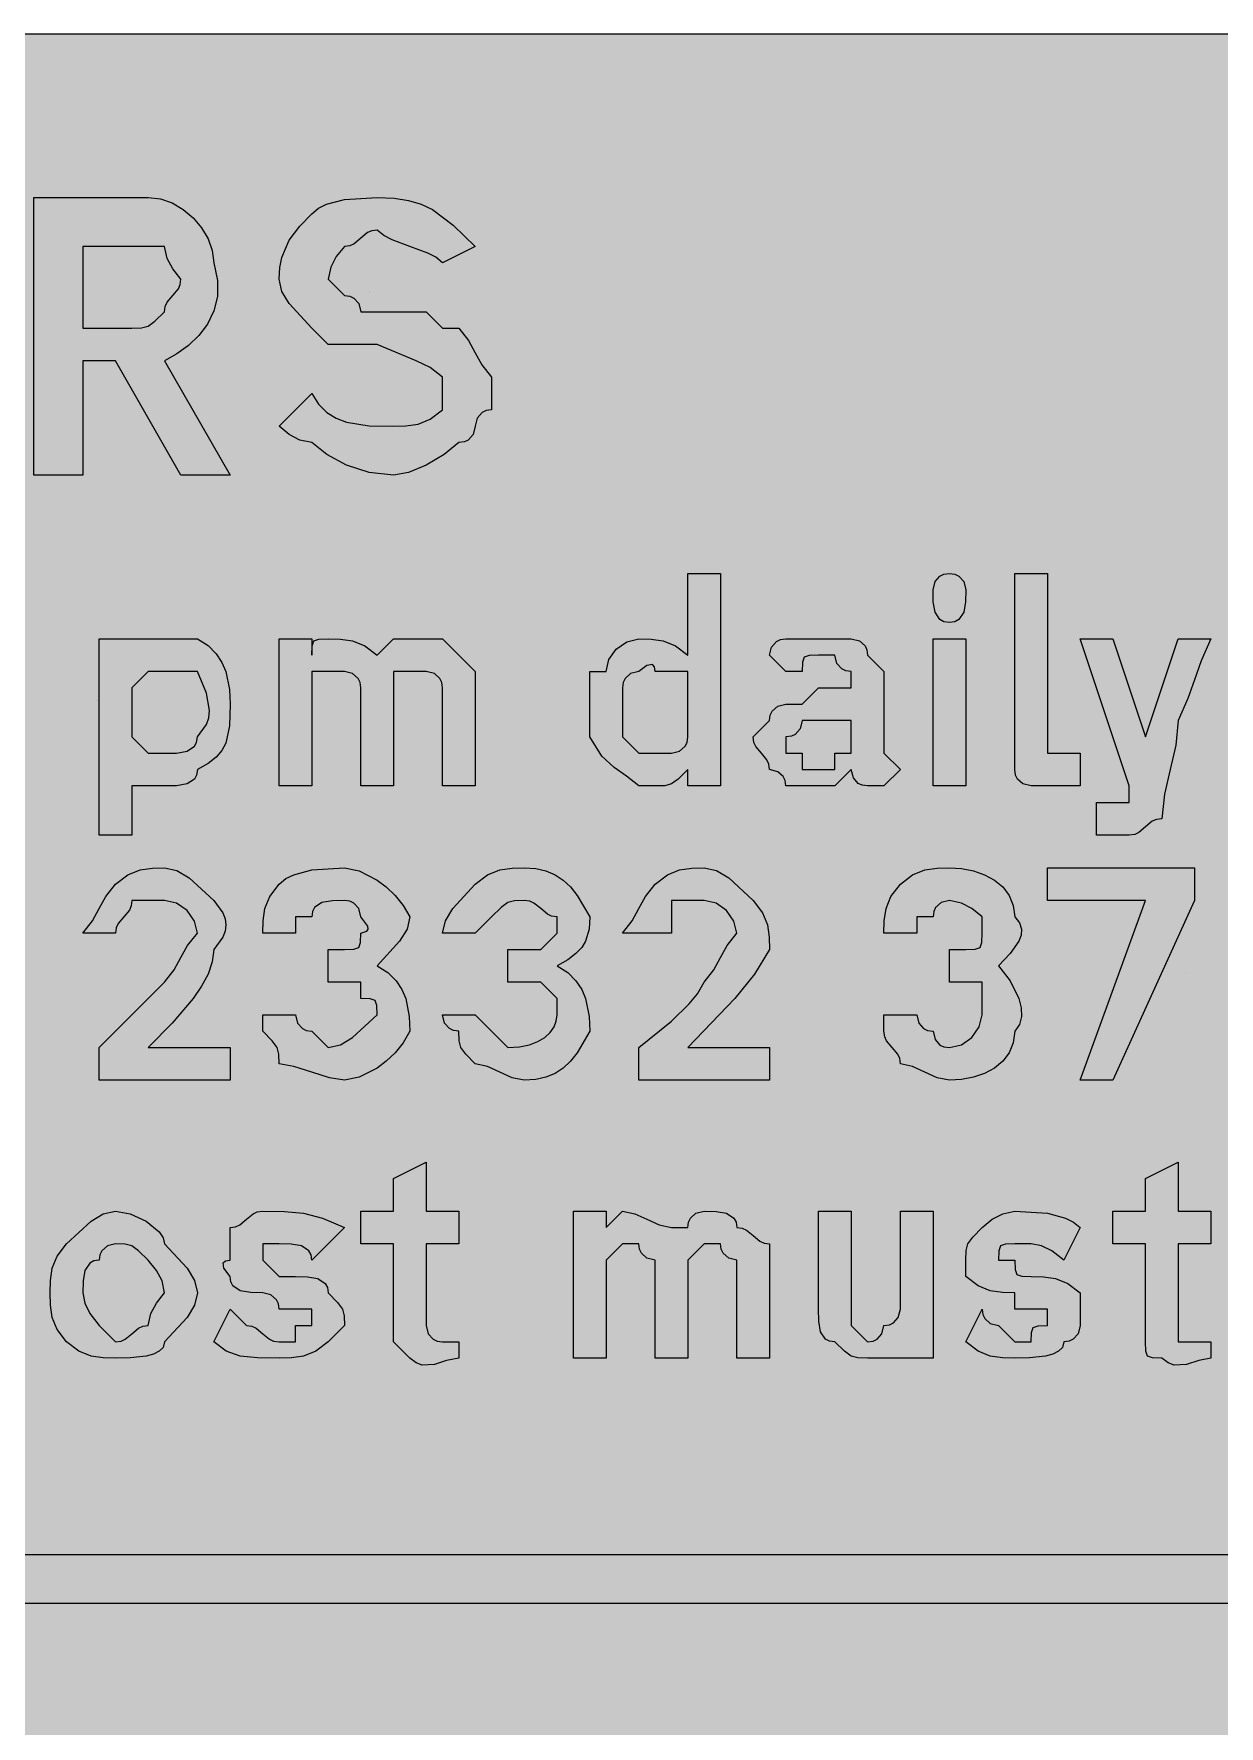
# Model space of a CAD drawing. Header units: metres. Extents: x 10 to 558, y 12 to 260.
# Drawn here: x 367.3 to 454.4, y 135.7 to 259.9 of the extents above; entities that cross this region are included whole.
import ezdxf

# ---------------------------------------------------------------- set-up
doc = ezdxf.new("R2010")
doc.units = ezdxf.units.M
for name, color, linetype, true_color in [('FILL_BLUE_0000FF', 7, 'Continuous', 0x0000ff), ('FILL_WHITE_FFFFFF', 7, 'Continuous', 0xffffff), ('STROKE_WHITE_FFFFFF', 7, 'Continuous', 0xffffff)]:
    doc.layers.add(name, color=color, linetype=linetype, true_color=true_color)

msp = doc.modelspace()

# ---------------------------------------------------------------- hatches: boundary and pattern name
at = {"layer": 'FILL_BLUE_0000FF', "true_color": 0x0000ff}
h = msp.add_hatch(color=7, dxfattribs=at)
h.dxf.hatch_style = 1
h.paths.add_polyline_path([(551.8, 259.87), (552.54, 259.71), (553.8, 259.17), (554.83, 258.4), (555.75, 257.52), (556.54, 257.02), (557.14, 256.43), (557.56, 255.79), (557.85, 255.12), (558.11, 253.81), (558.15, 252.72), (558.15, 18.72), (558.15, 16.32), (555.75, 13.92), (554.83, 13.04), (553.8, 12.27), (552.54, 11.73), (551.8, 11.57), (550.95, 11.52), (16.95, 11.52), (16.05, 11.54), (15.15, 11.67), (14.25, 12.03), (13.35, 12.72), (12.6, 12.87), (11.83, 13.23), (10.95, 13.92), (10.55, 14.42), (10.26, 15.01), (9.9, 16.32), (9.75, 18.72), (9.75, 252.72), (9.75, 255.12), (9.94, 256), (10.35, 256.77), (10.95, 257.52), (11.83, 258.23), (12.6, 258.72), (13.14, 259.21), (13.3, 259.52), (13.35, 259.92), (16.95, 259.92), (550.95, 259.92), (551.8, 259.87)])
at = {"layer": 'FILL_WHITE_FFFFFF', "true_color": 0xffffff}
h = msp.add_hatch(color=7, dxfattribs=at)
h.dxf.hatch_style = 1
h.paths.add_polyline_path([(375.75, 247.92), (376.65, 247.81), (377.51, 247.51), (378.32, 247.03), (379.05, 246.42), (379.66, 245.69), (380.14, 244.88), (380.44, 244.02), (380.55, 243.12), (380.84, 241.83), (380.83, 240.64), (380.57, 239.58), (380.1, 238.62), (379.46, 237.78), (378.69, 237.04), (377.84, 236.43), (376.95, 235.92), (381.75, 227.52), (378.15, 227.52), (373.35, 235.92), (370.95, 235.92), (370.95, 227.52), (367.35, 227.52), (367.35, 247.92), (375.75, 247.92)])
h.paths.add_polyline_path([(375.26, 238.34), (375.75, 238.47), (376.24, 238.83), (376.95, 239.52), (377, 239.92), (377.14, 240.23), (377.55, 240.72), (377.96, 241.21), (378.1, 241.52), (378.15, 241.92), (377.55, 242.67), (377.14, 243.44), (376.95, 244.32), (374.55, 244.32), (370.95, 244.32), (370.95, 238.32), (374.55, 238.32), (375.26, 238.34)], flags=16)
h = msp.add_hatch(color=7, dxfattribs=at)
h.dxf.hatch_style = 1
h.paths.add_polyline_path([(396.15, 239.52), (397.35, 238.32), (398.55, 238.32), (399.26, 237.42), (399.75, 236.52), (400.24, 235.62), (400.95, 234.72), (400.95, 233.52), (400.95, 232.32), (400.55, 232.27), (400.26, 232.13), (399.9, 231.72), (399.75, 231.12), (399.6, 230.52), (399.24, 230.11), (398.95, 229.97), (398.55, 229.92), (397.46, 229.04), (396.15, 228.27), (394.84, 227.73), (393.75, 227.52), (391.97, 227.73), (390.3, 228.27), (388.86, 229.04), (387.75, 229.92), (386.87, 230.11), (386.1, 230.52), (385.35, 231.12), (387.75, 233.52), (388.25, 232.73), (388.86, 232.13), (389.54, 231.71), (390.3, 231.42), (391.97, 231.16), (393.75, 231.12), (394.65, 231.14), (395.55, 231.27), (396.45, 231.63), (397.35, 232.32), (397.35, 234.72), (396.43, 235.43), (395.4, 235.92), (392.55, 237.12), (388.95, 237.12), (387.75, 238.32), (386.1, 240.12), (385.56, 241.02), (385.35, 241.92), (385.4, 242.77), (385.56, 243.51), (386.1, 244.77), (386.87, 245.8), (387.75, 246.72), (388.25, 247.12), (388.84, 247.41), (390.15, 247.77), (392.55, 247.92), (393.79, 247.86), (394.86, 247.69), (395.78, 247.41), (396.6, 247.02), (398.12, 245.89), (399.75, 244.32), (397.35, 243.12), (396.85, 243.52), (396.26, 243.83), (394.95, 244.32), (393.64, 244.81), (393.05, 245.12), (392.55, 245.52), (392.15, 245.47), (391.84, 245.33), (391.35, 244.92), (390.86, 244.51), (390.55, 244.37), (390.15, 244.32), (389.55, 243.57), (389.14, 242.8), (388.95, 241.92), (390.15, 240.72), (390.55, 240.67), (390.84, 240.53), (391.2, 240.12), (391.35, 239.52), (396.15, 239.52)])
h = msp.add_hatch(color=7, dxfattribs=at)
h.dxf.hatch_style = 1
h.paths.add_polyline_path([(414.15, 204.87), (413.66, 204.74), (412.95, 204.72), (411.75, 204.72), (410.85, 205.45), (409.95, 206.07), (409.05, 206.91), (408.15, 208.32), (408.15, 213.12), (409.35, 213.12), (409.56, 214), (410.1, 214.77), (410.87, 215.31), (411.75, 215.52), (412.65, 215.5), (413.55, 215.37), (414.45, 215.01), (415.35, 214.32), (415.35, 220.32), (417.75, 220.32), (417.75, 204.72), (415.35, 204.72), (415.35, 205.92), (414.64, 205.23), (414.15, 204.87)])
h.paths.add_polyline_path([(415.16, 207.63), (415.3, 207.92), (415.35, 208.32), (415.35, 209.52), (415.35, 210.72), (415.35, 213.12), (414.15, 213.12), (412.95, 213.12), (412.9, 213.46), (412.76, 213.63), (412.35, 213.57), (411.75, 213.12), (411.15, 212.97), (410.74, 212.61), (410.6, 212.32), (410.55, 211.92), (410.55, 208.32), (411.75, 207.12), (412.95, 207.12), (414.15, 207.12), (414.75, 207.27), (415.16, 207.63)], flags=16)
h = msp.add_hatch(color=7, dxfattribs=at)
h.dxf.hatch_style = 1
h.paths.add_polyline_path([(435.73, 218.24), (435.6, 217.47), (435.24, 216.93), (434.95, 216.77), (434.55, 216.72), (434.15, 216.77), (433.86, 216.93), (433.5, 217.47), (433.37, 218.24), (433.35, 219.12), (433.5, 219.72), (433.86, 220.13), (434.15, 220.27), (434.55, 220.32), (434.95, 220.27), (435.24, 220.13), (435.6, 219.72), (435.75, 219.12), (435.73, 218.24)])
h = msp.add_hatch(color=7, dxfattribs=at)
h.dxf.hatch_style = 1
h.paths.add_polyline_path([(439.35, 220.32), (441.75, 220.32), (441.75, 207.12), (442.95, 207.12), (444.15, 207.12), (444.15, 204.72), (441.75, 204.72), (440.55, 204.72), (439.95, 204.87), (439.54, 205.23), (439.4, 205.52), (439.35, 205.92), (439.35, 207.12), (439.35, 220.32)])
h = msp.add_hatch(color=7, dxfattribs=at)
h.dxf.hatch_style = 1
h.paths.add_polyline_path([(380.14, 215.02), (380.74, 214.43), (381.16, 213.79), (381.45, 213.12), (381.71, 211.81), (381.75, 210.72), (381.71, 209.13), (381.45, 207.87), (381.16, 207.33), (380.74, 206.84), (380.14, 206.37), (379.35, 205.92), (379.3, 205.52), (379.14, 205.23), (378.6, 204.87), (377.83, 204.74), (376.95, 204.72), (374.55, 204.72), (374.55, 201.12), (372.15, 201.12), (372.15, 215.52), (374.55, 215.52), (379.35, 215.52), (380.14, 215.02)])
h.paths.add_polyline_path([(374.55, 210.72), (374.55, 209.52), (374.55, 208.32), (375.75, 207.12), (376.95, 207.12), (377.83, 207.14), (378.6, 207.27), (379.14, 207.63), (379.3, 207.92), (379.35, 208.32), (380.03, 209.24), (380.19, 209.73), (380.25, 210.27), (380.03, 211.53), (379.35, 213.12), (376.95, 213.12), (375.75, 213.12), (374.55, 211.92), (374.55, 210.72)], flags=16)
h = msp.add_hatch(color=7, dxfattribs=at)
h.dxf.hatch_style = 1
h.paths.add_polyline_path([(387.75, 214.32), (387.77, 215.01), (387.9, 215.37), (388.26, 215.5), (388.95, 215.52), (389.85, 215.5), (390.75, 215.37), (391.65, 215.01), (392.55, 214.32), (393.75, 215.52), (394.95, 215.52), (397.35, 215.52), (399.75, 213.12), (399.75, 211.92), (399.75, 204.72), (397.35, 204.72), (397.35, 211.92), (397.3, 212.32), (397.16, 212.61), (396.75, 212.97), (396.15, 213.12), (394.95, 213.12), (393.75, 213.12), (393.75, 211.92), (393.75, 204.72), (391.35, 204.72), (391.35, 211.92), (391.3, 212.32), (391.16, 212.61), (390.75, 212.97), (390.15, 213.12), (388.95, 213.12), (387.75, 213.12), (387.75, 211.92), (387.75, 204.72), (385.35, 204.72), (385.35, 215.52), (387.75, 215.52), (387.75, 214.32)])
h = msp.add_hatch(color=7, dxfattribs=at)
h.dxf.hatch_style = 1
h.paths.add_polyline_path([(421.86, 215.33), (422.15, 215.47), (422.55, 215.52), (424.95, 215.52), (427.35, 215.52), (427.95, 215.37), (428.36, 215.01), (428.5, 214.72), (428.55, 214.32), (429.75, 213.12), (429.75, 210.72), (429.75, 207.12), (430.95, 205.92), (429.75, 204.72), (428.55, 204.72), (428.15, 204.77), (427.86, 204.91), (427.5, 205.32), (427.35, 205.92), (426.15, 204.72), (423.75, 204.72), (422.55, 204.72), (422.5, 205.12), (422.36, 205.41), (421.95, 205.77), (421.35, 205.92), (421.3, 206.32), (421.16, 206.63), (420.75, 207.12), (420.34, 207.61), (420.2, 207.92), (420.15, 208.32), (421.35, 209.52), (421.4, 209.92), (421.54, 210.21), (421.95, 210.57), (422.55, 210.72), (423.75, 210.72), (424.95, 211.92), (427.35, 211.92), (427.35, 213.12), (426.95, 213.17), (426.66, 213.31), (426.3, 213.72), (426.15, 214.32), (424.95, 214.32), (424.26, 214.3), (423.9, 214.17), (423.77, 213.81), (423.75, 213.12), (422.55, 213.12), (421.35, 214.32), (421.5, 214.92), (421.86, 215.33)])
h.paths.add_polyline_path([(426.15, 207.12), (427.35, 207.12), (427.35, 208.32), (427.35, 209.52), (426.15, 209.52), (424.95, 209.52), (423.75, 209.52), (423.6, 208.92), (423.24, 208.51), (422.95, 208.37), (422.55, 208.32), (422.55, 207.12), (423.75, 207.12), (423.75, 205.92), (426.15, 205.92), (426.15, 207.12)], flags=16)
h = msp.add_hatch(color=7, dxfattribs=at)
h.dxf.hatch_style = 1
h.paths.add_polyline_path([(433.35, 204.72), (433.35, 215.52), (435.75, 215.52), (435.75, 204.72), (433.35, 204.72)])
h = msp.add_hatch(color=7, dxfattribs=at)
h.dxf.hatch_style = 1
h.paths.add_polyline_path([(447.75, 204.72), (444.15, 215.52), (446.55, 215.52), (448.95, 208.32), (451.35, 215.52), (453.75, 215.52), (453.04, 213.91), (452.55, 212.52), (452.06, 211.13), (451.35, 209.52), (451.16, 207.72), (450.75, 205.92), (450.34, 204.12), (450.15, 202.32), (449.75, 202.27), (449.44, 202.13), (448.95, 201.72), (448.46, 201.31), (448.15, 201.17), (447.75, 201.12), (446.55, 201.12), (445.35, 201.12), (445.35, 203.52), (446.55, 203.52), (447.75, 203.52), (447.75, 204.72)])
h = msp.add_hatch(color=7, dxfattribs=at)
h.dxf.hatch_style = 1
h.paths.add_polyline_path([(370.95, 193.92), (371.66, 194.82), (372.15, 195.72), (372.64, 196.62), (373.35, 197.52), (374.25, 198.21), (375.15, 198.57), (376.05, 198.7), (376.95, 198.72), (377.85, 198.51), (378.75, 197.97), (380.55, 196.32), (381.23, 195.42), (381.39, 194.97), (381.45, 194.52), (381.39, 194.07), (381.23, 193.62), (380.55, 192.72), (380.44, 191.82), (380.14, 190.92), (379.66, 190.02), (379.05, 189.12), (377.51, 187.32), (375.75, 185.52), (381.75, 185.52), (381.75, 183.12), (372.15, 183.12), (372.15, 185.52), (376.95, 190.32), (377.66, 191.22), (378.15, 192.12), (378.64, 193.02), (379.35, 193.92), (379.14, 194.8), (378.6, 195.57), (377.83, 196.11), (376.95, 196.32), (374.55, 196.32), (374.5, 195.92), (374.36, 195.61), (373.95, 195.12), (373.54, 194.63), (373.4, 194.32), (373.35, 193.92), (370.95, 193.92)])
h = msp.add_hatch(color=7, dxfattribs=at)
h.dxf.hatch_style = 1
h.paths.add_polyline_path([(392.53, 188.61), (392.4, 188.97), (392.04, 189.1), (391.35, 189.12), (391.35, 190.32), (390.15, 190.32), (388.95, 190.32), (388.95, 192.72), (390.15, 192.72), (390.84, 192.74), (391.2, 192.87), (391.33, 193.23), (391.35, 193.92), (391.8, 194.07), (391.88, 194.21), (391.86, 194.43), (391.35, 195.12), (391.2, 195.72), (390.84, 196.13), (390.55, 196.27), (390.15, 196.32), (389.27, 196.3), (388.5, 196.17), (387.96, 195.81), (387.8, 195.52), (387.75, 195.12), (386.55, 195.12), (386.55, 193.92), (384.15, 193.92), (384.17, 194.82), (384.3, 195.72), (384.66, 196.62), (385.35, 197.52), (385.85, 197.92), (386.44, 198.21), (387.75, 198.57), (390.15, 198.72), (391.24, 198.49), (392.55, 197.82), (393.22, 197.31), (393.86, 196.69), (394.45, 195.96), (394.95, 195.12), (394.74, 194.22), (394.2, 193.32), (392.55, 191.52), (393.34, 191.02), (393.94, 190.43), (394.36, 189.79), (394.65, 189.12), (394.91, 187.81), (394.95, 186.72), (394.45, 185.88), (393.86, 185.14), (393.22, 184.53), (392.55, 184.02), (391.24, 183.34), (390.15, 183.12), (389.06, 183.31), (387.75, 183.72), (386.44, 184.13), (385.35, 184.32), (385.33, 185.03), (385.2, 185.52), (384.84, 186.01), (384.15, 186.72), (384.15, 187.92), (386.55, 187.92), (386.7, 187.32), (387.06, 186.91), (387.35, 186.77), (387.75, 186.72), (388.95, 185.52), (389.85, 185.73), (390.75, 186.27), (392.55, 187.92), (392.53, 188.61)])
h = msp.add_hatch(color=7, dxfattribs=at)
h.dxf.hatch_style = 1
h.paths.add_polyline_path([(405.75, 189.12), (404.55, 190.32), (402.15, 190.32), (402.15, 192.72), (403.35, 192.72), (404.55, 192.72), (405.75, 193.92), (405.75, 195.12), (405.35, 195.17), (405.04, 195.31), (404.55, 195.72), (404.06, 196.13), (403.75, 196.27), (403.35, 196.32), (402.64, 196.3), (402.15, 196.17), (401.66, 195.81), (400.95, 195.12), (399.75, 193.92), (397.35, 193.92), (397.56, 194.82), (398.1, 195.72), (399.75, 197.52), (400.65, 198.21), (401.55, 198.57), (402.45, 198.7), (403.35, 198.72), (404.2, 198.66), (404.94, 198.49), (405.61, 198.21), (406.2, 197.82), (406.74, 197.31), (407.23, 196.69), (408.15, 195.12), (408.11, 194.22), (407.85, 193.32), (407.56, 192.87), (407.14, 192.42), (406.54, 191.97), (405.75, 191.52), (406.54, 191.02), (407.14, 190.43), (407.56, 189.79), (407.85, 189.12), (408.11, 187.81), (408.15, 186.72), (407.23, 185.14), (406.74, 184.53), (406.2, 184.02), (405.61, 183.63), (404.94, 183.34), (404.2, 183.18), (403.35, 183.12), (402.45, 183.31), (401.55, 183.72), (400.65, 184.13), (399.75, 184.32), (399.06, 185.03), (398.7, 185.52), (398.57, 186.01), (398.55, 186.72), (398.15, 186.77), (397.86, 186.91), (397.5, 187.32), (397.35, 187.92), (399.75, 187.92), (400.95, 186.72), (402.15, 185.52), (402.99, 185.57), (403.72, 185.73), (404.34, 185.96), (404.85, 186.27), (405.24, 186.63), (405.53, 187.04), (405.69, 187.47), (405.75, 187.92), (405.75, 189.12)])
h = msp.add_hatch(color=7, dxfattribs=at)
h.dxf.hatch_style = 1
h.paths.add_polyline_path([(410.55, 193.92), (411.26, 194.82), (411.75, 195.72), (412.24, 196.62), (412.95, 197.52), (413.85, 198.21), (414.75, 198.57), (415.65, 198.7), (416.55, 198.72), (417.45, 198.51), (418.35, 197.97), (420.15, 196.32), (420.84, 195.42), (421.2, 194.52), (421.33, 193.62), (421.35, 192.72), (420.24, 190.92), (418.8, 189.12), (415.35, 185.52), (421.35, 185.52), (421.35, 183.12), (411.75, 183.12), (411.75, 185.52), (414.15, 187.47), (415.46, 188.73), (416.05, 189.47), (416.55, 190.32), (417.26, 191.22), (417.75, 192.12), (418.24, 193.02), (418.95, 193.92), (418.74, 194.8), (418.2, 195.57), (417.43, 196.11), (416.55, 196.32), (414.15, 196.32), (414.15, 193.92), (410.55, 193.92)])
h = msp.add_hatch(color=7, dxfattribs=at)
h.dxf.hatch_style = 1
h.paths.add_polyline_path([(436.95, 189.12), (436.95, 190.32), (435.75, 190.32), (434.55, 190.32), (434.55, 192.72), (435.75, 192.72), (436.44, 192.74), (436.8, 192.87), (436.93, 193.23), (436.95, 193.92), (436.95, 195.12), (436.2, 195.72), (435.43, 196.13), (434.55, 196.32), (433.95, 196.17), (433.54, 195.81), (433.4, 195.52), (433.35, 195.12), (432.15, 195.12), (432.15, 193.92), (429.75, 193.92), (429.77, 194.82), (429.9, 195.72), (430.26, 196.62), (430.95, 197.52), (431.85, 198.21), (432.75, 198.57), (433.65, 198.7), (434.55, 198.72), (435.45, 198.66), (436.31, 198.49), (437.12, 198.21), (437.85, 197.82), (438.46, 197.31), (438.94, 196.69), (439.24, 195.96), (439.35, 195.12), (439.69, 194.67), (439.84, 194.22), (439.81, 193.77), (439.65, 193.32), (439.01, 192.42), (438.15, 191.52), (439.01, 190.43), (439.65, 189.12), (439.81, 188.45), (439.84, 187.81), (439.69, 187.22), (439.35, 186.72), (439.24, 185.88), (438.94, 185.14), (438.46, 184.53), (437.85, 184.02), (437.12, 183.63), (436.31, 183.34), (435.45, 183.18), (434.55, 183.12), (433.65, 183.31), (432.75, 183.72), (431.85, 184.13), (430.95, 184.32), (430.9, 184.72), (430.76, 185.03), (430.35, 185.52), (429.94, 186.01), (429.8, 186.32), (429.75, 186.72), (429.75, 187.92), (432.15, 187.92), (432.3, 187.32), (432.66, 186.91), (432.95, 186.77), (433.35, 186.72), (433.5, 186.12), (433.86, 185.71), (434.15, 185.57), (434.55, 185.52), (435.43, 185.73), (436.2, 186.27), (436.74, 187.04), (436.95, 187.92), (436.95, 189.12)])
h = msp.add_hatch(color=7, dxfattribs=at)
h.dxf.hatch_style = 1
h.paths.add_polyline_path([(448.95, 196.32), (441.75, 196.32), (441.75, 198.72), (452.55, 198.72), (452.55, 196.32), (446.55, 183.12), (444.15, 183.12), (448.95, 196.32)])
h = msp.add_hatch(color=7, dxfattribs=at)
h.dxf.hatch_style = 1
h.paths.add_polyline_path([(396.3, 164.52), (396.66, 164.11), (396.95, 163.97), (397.35, 163.92), (398.55, 163.92), (398.55, 162.72), (397.65, 162.55), (396.75, 162.27), (395.85, 162.21), (395.4, 162.38), (394.95, 162.72), (393.75, 163.92), (393.75, 171.12), (391.35, 171.12), (391.35, 173.52), (393.75, 173.52), (393.75, 175.92), (396.15, 177.12), (396.15, 173.52), (398.55, 173.52), (398.55, 171.12), (396.15, 171.12), (396.15, 165.12), (396.3, 164.52)])
h = msp.add_hatch(color=7, dxfattribs=at)
h.dxf.hatch_style = 1
h.paths.add_polyline_path([(451.35, 163.92), (452.55, 163.92), (453.75, 163.92), (453.75, 162.72), (452.85, 162.55), (451.95, 162.27), (451.05, 162.21), (450.6, 162.38), (450.15, 162.72), (449.46, 162.74), (449.1, 162.87), (448.97, 163.23), (448.95, 163.92), (448.95, 171.12), (446.55, 171.12), (446.55, 173.52), (448.95, 173.52), (448.95, 175.92), (451.35, 177.12), (451.35, 173.52), (453.75, 173.52), (453.75, 171.12), (451.35, 171.12), (451.35, 165.12), (451.35, 163.92)])
h = msp.add_hatch(color=7, dxfattribs=at)
h.dxf.hatch_style = 1
h.paths.add_polyline_path([(368.7, 169.32), (369.06, 170.22), (369.75, 171.12), (371.55, 172.77), (372.45, 173.31), (373.35, 173.52), (374.42, 173.31), (375.6, 172.77), (376.56, 172), (376.84, 171.57), (376.95, 171.12), (378.6, 169.32), (379.14, 168.42), (379.35, 167.52), (379.14, 166.62), (378.6, 165.72), (376.95, 163.92), (376.84, 163.52), (376.56, 163.23), (376.13, 163.01), (375.6, 162.87), (374.42, 162.74), (373.35, 162.72), (372.45, 162.74), (371.55, 162.87), (370.65, 163.23), (369.75, 163.92), (369.06, 164.82), (368.7, 165.72), (368.57, 166.62), (368.55, 167.52), (368.57, 168.42), (368.7, 169.32)])
h.paths.add_polyline_path([(372.34, 170.61), (372.2, 170.32), (372.15, 169.92), (371.75, 169.87), (371.46, 169.71), (371.1, 169.17), (370.97, 168.4), (370.95, 167.52), (371.1, 166.77), (371.46, 166), (372.15, 165.12), (373.35, 163.92), (373.75, 163.97), (374.06, 164.11), (374.55, 164.52), (375.04, 164.93), (375.35, 165.07), (375.75, 165.12), (375.94, 166), (376.35, 166.77), (376.95, 167.52), (376.76, 168.4), (376.35, 169.17), (375.75, 169.92), (375.04, 170.61), (374.55, 170.97), (374.06, 171.1), (373.35, 171.12), (372.75, 170.97), (372.34, 170.61)], flags=16)
h = msp.add_hatch(color=7, dxfattribs=at)
h.dxf.hatch_style = 1
h.paths.add_polyline_path([(385.35, 168.72), (386.55, 168.72), (387.43, 168.7), (388.2, 168.57), (388.74, 168.21), (388.9, 167.92), (388.95, 167.52), (389.64, 166.81), (390, 166.32), (390.13, 165.83), (390.15, 165.12), (388.95, 163.92), (388.05, 163.23), (387.15, 162.87), (386.25, 162.74), (385.35, 162.72), (383.76, 162.74), (382.5, 162.87), (381.47, 163.23), (380.55, 163.92), (381.75, 166.32), (382.95, 165.12), (383.35, 165.07), (383.66, 164.93), (384.15, 164.52), (384.64, 164.11), (384.95, 163.97), (385.35, 163.92), (386.55, 163.92), (386.55, 165.12), (387.75, 165.12), (387.75, 166.32), (386.55, 166.32), (385.35, 166.32), (385.3, 166.72), (385.16, 167.01), (384.75, 167.37), (384.15, 167.52), (383.27, 167.54), (382.5, 167.67), (381.96, 168.03), (381.8, 168.32), (381.75, 168.72), (381.3, 169.32), (381.24, 169.73), (381.41, 169.87), (381.75, 169.92), (381.75, 172.32), (382.15, 172.37), (382.46, 172.51), (382.95, 172.92), (383.44, 173.33), (383.75, 173.47), (384.15, 173.52), (385.76, 173.5), (387.15, 173.37), (388.54, 173.01), (390.15, 172.32), (387.75, 169.92), (387.7, 170.32), (387.54, 170.61), (387, 170.97), (386.23, 171.1), (385.35, 171.12), (384.15, 171.12), (384.15, 169.92), (385.35, 168.72)])
h = msp.add_hatch(color=7, dxfattribs=at)
h.dxf.hatch_style = 1
h.paths.add_polyline_path([(409.35, 172.32), (410.55, 173.52), (411.45, 173.33), (412.35, 172.92), (413.25, 172.51), (414.15, 172.32), (415.35, 172.32), (415.4, 172.72), (415.54, 173.01), (415.95, 173.37), (416.55, 173.52), (417.43, 173.5), (418.2, 173.37), (418.74, 173.01), (418.9, 172.72), (418.95, 172.32), (419.35, 172.27), (419.66, 172.13), (420.15, 171.72), (420.64, 171.31), (420.95, 171.17), (421.35, 171.12), (421.35, 169.92), (421.35, 162.72), (418.95, 162.72), (418.95, 169.92), (418.35, 170.07), (417.94, 170.43), (417.8, 170.72), (417.75, 171.12), (416.55, 171.12), (415.35, 169.92), (415.35, 168.72), (415.35, 162.72), (412.95, 162.72), (412.95, 169.92), (412.35, 170.07), (411.94, 170.43), (411.8, 170.72), (411.75, 171.12), (410.55, 171.12), (409.35, 169.92), (409.35, 168.72), (409.35, 162.72), (406.95, 162.72), (406.95, 173.52), (409.35, 173.52), (409.35, 172.32)])
h = msp.add_hatch(color=7, dxfattribs=at)
h.dxf.hatch_style = 1
h.paths.add_polyline_path([(427.84, 162.74), (427.35, 162.87), (426.86, 163.23), (426.15, 163.92), (425.75, 163.97), (425.46, 164.13), (425.1, 164.67), (424.97, 165.44), (424.95, 166.32), (424.95, 173.52), (427.35, 173.52), (427.35, 166.32), (427.35, 165.12), (428.55, 163.92), (428.95, 163.97), (429.24, 164.11), (429.6, 164.52), (429.75, 165.12), (430.15, 165.17), (430.44, 165.31), (430.8, 165.72), (430.95, 166.32), (430.95, 173.52), (433.35, 173.52), (433.35, 162.72), (430.95, 162.72), (429.75, 162.72), (428.55, 162.72), (427.84, 162.74)])
h = msp.add_hatch(color=7, dxfattribs=at)
h.dxf.hatch_style = 1
h.paths.add_polyline_path([(439.37, 169.23), (439.5, 168.87), (439.86, 168.74), (440.55, 168.72), (441.45, 168.7), (442.35, 168.57), (443.25, 168.21), (444.15, 167.52), (444.15, 165.12), (444, 164.52), (443.64, 164.11), (443.35, 163.97), (442.95, 163.92), (442.84, 163.52), (442.56, 163.23), (442.13, 163.01), (441.6, 162.87), (440.42, 162.74), (439.35, 162.72), (438.45, 162.74), (437.55, 162.87), (436.65, 163.23), (435.75, 163.92), (436.95, 166.32), (437, 165.92), (437.14, 165.63), (437.55, 165.27), (438.15, 165.12), (439.35, 163.92), (440.55, 163.92), (440.57, 164.61), (440.7, 164.97), (441.06, 165.1), (441.75, 165.12), (441.75, 166.32), (439.35, 166.32), (439.35, 167.52), (438.45, 167.54), (437.55, 167.67), (436.65, 168.03), (435.75, 168.72), (435.75, 169.92), (435.77, 170.63), (435.9, 171.12), (436.26, 171.61), (436.95, 172.32), (437.7, 172.92), (438.47, 173.33), (439.35, 173.52), (441.75, 173.37), (443.06, 173.01), (443.65, 172.72), (444.15, 172.32), (442.95, 169.92), (442.07, 170.61), (441.3, 170.97), (440.55, 171.12), (439.35, 171.12), (438.66, 171.1), (438.3, 170.97), (438.17, 170.61), (438.15, 169.92), (439.35, 169.92), (439.37, 169.23)])
h = msp.add_hatch(color=7, dxfattribs=at)
h.dxf.hatch_style = 1
h.paths.add_polyline_path([(495.75, 148.32), (490.95, 153.12), (498.15, 153.12), (505.35, 145.92), (498.15, 139.92), (490.95, 139.92), (495.75, 144.72), (62.55, 144.72), (62.55, 148.32), (495.75, 148.32)])

# ---------------------------------------------------------------- linework, layer by layer
at = {"layer": 'FILL_BLUE_0000FF', "lineweight": 0, "true_color": 0x0000ff}
msp.add_lwpolyline([(16.95, 259.92), (550.95, 259.92), (551.8, 259.87), (552.54, 259.71), (553.8, 259.17), (554.83, 258.4), (555.75, 257.52), (556.54, 257.02), (557.14, 256.43), (557.56, 255.79), (557.85, 255.12), (558.11, 253.81), (558.15, 252.72), (558.15, 18.72), (558.15, 16.32), (555.75, 13.92), (554.83, 13.04), (553.8, 12.27), (552.54, 11.73), (551.8, 11.57), (550.95, 11.52), (16.95, 11.52)], dxfattribs=at)
at = {"layer": 'FILL_WHITE_FFFFFF', "lineweight": 0, "true_color": 0xffffff}
for points in [[(375.75, 247.92), (376.65, 247.81), (377.51, 247.51), (378.32, 247.03), (379.05, 246.42), (379.66, 245.69), (380.14, 244.88), (380.44, 244.02), (380.55, 243.12), (380.84, 241.83), (380.83, 240.64), (380.57, 239.58), (380.1, 238.62), (379.46, 237.78), (378.69, 237.04), (377.84, 236.43), (376.95, 235.92), (381.75, 227.52), (378.15, 227.52), (373.35, 235.92), (370.95, 235.92), (370.95, 227.52), (367.35, 227.52), (367.35, 247.92)], [(396.15, 239.52), (397.35, 238.32), (398.55, 238.32), (399.26, 237.42), (399.75, 236.52), (400.24, 235.62), (400.95, 234.72), (400.95, 233.52), (400.95, 232.32), (400.55, 232.27), (400.26, 232.13), (399.9, 231.72), (399.75, 231.12), (399.6, 230.52), (399.24, 230.11), (398.95, 229.97), (398.55, 229.92), (397.46, 229.04), (396.15, 228.27), (394.84, 227.73), (393.75, 227.52), (391.97, 227.73), (390.3, 228.27), (388.86, 229.04), (387.75, 229.92), (386.87, 230.11), (386.1, 230.52), (385.35, 231.12), (387.75, 233.52), (388.25, 232.73), (388.86, 232.13), (389.54, 231.71), (390.3, 231.42), (391.97, 231.16), (393.75, 231.12), (394.65, 231.14), (395.55, 231.27), (396.45, 231.63), (397.35, 232.32), (397.35, 234.72), (396.43, 235.43), (395.4, 235.92), (392.55, 237.12), (388.95, 237.12), (387.75, 238.32), (386.1, 240.12), (385.56, 241.02), (385.35, 241.92), (385.4, 242.77), (385.56, 243.51), (386.1, 244.77), (386.87, 245.8), (387.75, 246.72), (388.25, 247.12), (388.84, 247.41), (390.15, 247.77), (392.55, 247.92), (393.79, 247.86), (394.86, 247.69), (395.78, 247.41), (396.6, 247.02), (398.12, 245.89), (399.75, 244.32), (397.35, 243.12), (396.85, 243.52), (396.26, 243.83), (394.95, 244.32), (393.64, 244.81), (393.05, 245.12), (392.55, 245.52), (392.15, 245.47), (391.84, 245.33), (391.35, 244.92), (390.86, 244.51), (390.55, 244.37), (390.15, 244.32), (389.55, 243.57), (389.14, 242.8), (388.95, 241.92), (390.15, 240.72), (390.55, 240.67), (390.84, 240.53), (391.2, 240.12), (391.35, 239.52)], [(375.26, 238.34), (375.75, 238.47), (376.24, 238.83), (376.95, 239.52), (377, 239.92), (377.14, 240.23), (377.55, 240.72), (377.96, 241.21), (378.1, 241.52), (378.15, 241.92), (377.55, 242.67), (377.14, 243.44), (376.95, 244.32), (374.55, 244.32), (370.95, 244.32), (370.95, 238.32), (374.55, 238.32)], [(414.15, 204.87), (413.66, 204.74), (412.95, 204.72), (411.75, 204.72), (410.85, 205.45), (409.95, 206.07), (409.05, 206.91), (408.15, 208.32), (408.15, 213.12), (409.35, 213.12), (409.56, 214), (410.1, 214.77), (410.87, 215.31), (411.75, 215.52), (412.65, 215.5), (413.55, 215.37), (414.45, 215.01), (415.35, 214.32), (415.35, 220.32), (417.75, 220.32), (417.75, 204.72), (415.35, 204.72), (415.35, 205.92), (414.64, 205.23)], [(435.73, 218.24), (435.6, 217.47), (435.24, 216.93), (434.95, 216.77), (434.55, 216.72), (434.15, 216.77), (433.86, 216.93), (433.5, 217.47), (433.37, 218.24), (433.35, 219.12), (433.5, 219.72), (433.86, 220.13), (434.15, 220.27), (434.55, 220.32), (434.95, 220.27), (435.24, 220.13), (435.6, 219.72), (435.75, 219.12)], [(439.35, 220.32), (441.75, 220.32), (441.75, 207.12), (442.95, 207.12), (444.15, 207.12), (444.15, 204.72), (441.75, 204.72), (440.55, 204.72), (439.95, 204.87), (439.54, 205.23), (439.4, 205.52), (439.35, 205.92), (439.35, 207.12)], [(380.14, 215.02), (380.74, 214.43), (381.16, 213.79), (381.45, 213.12), (381.71, 211.81), (381.75, 210.72), (381.71, 209.13), (381.45, 207.87), (381.16, 207.33), (380.74, 206.84), (380.14, 206.37), (379.35, 205.92), (379.3, 205.52), (379.14, 205.23), (378.6, 204.87), (377.83, 204.74), (376.95, 204.72), (374.55, 204.72), (374.55, 201.12), (372.15, 201.12), (372.15, 215.52), (374.55, 215.52), (379.35, 215.52)], [(387.75, 214.32), (387.77, 215.01), (387.9, 215.37), (388.26, 215.5), (388.95, 215.52), (389.85, 215.5), (390.75, 215.37), (391.65, 215.01), (392.55, 214.32), (393.75, 215.52), (394.95, 215.52), (397.35, 215.52), (399.75, 213.12), (399.75, 211.92), (399.75, 204.72), (397.35, 204.72), (397.35, 211.92), (397.3, 212.32), (397.16, 212.61), (396.75, 212.97), (396.15, 213.12), (394.95, 213.12), (393.75, 213.12), (393.75, 211.92), (393.75, 204.72), (391.35, 204.72), (391.35, 211.92), (391.3, 212.32), (391.16, 212.61), (390.75, 212.97), (390.15, 213.12), (388.95, 213.12), (387.75, 213.12), (387.75, 211.92), (387.75, 204.72), (385.35, 204.72), (385.35, 215.52), (387.75, 215.52)], [(421.86, 215.33), (422.15, 215.47), (422.55, 215.52), (424.95, 215.52), (427.35, 215.52), (427.95, 215.37), (428.36, 215.01), (428.5, 214.72), (428.55, 214.32), (429.75, 213.12), (429.75, 210.72), (429.75, 207.12), (430.95, 205.92), (429.75, 204.72), (428.55, 204.72), (428.15, 204.77), (427.86, 204.91), (427.5, 205.32), (427.35, 205.92), (426.15, 204.72), (423.75, 204.72), (422.55, 204.72), (422.5, 205.12), (422.36, 205.41), (421.95, 205.77), (421.35, 205.92), (421.3, 206.32), (421.16, 206.63), (420.75, 207.12), (420.34, 207.61), (420.2, 207.92), (420.15, 208.32), (421.35, 209.52), (421.4, 209.92), (421.54, 210.21), (421.95, 210.57), (422.55, 210.72), (423.75, 210.72), (424.95, 211.92), (427.35, 211.92), (427.35, 213.12), (426.95, 213.17), (426.66, 213.31), (426.3, 213.72), (426.15, 214.32), (424.95, 214.32), (424.26, 214.3), (423.9, 214.17), (423.77, 213.81), (423.75, 213.12), (422.55, 213.12), (421.35, 214.32), (421.5, 214.92)], [(433.35, 204.72), (433.35, 215.52), (435.75, 215.52), (435.75, 204.72)], [(447.75, 204.72), (444.15, 215.52), (446.55, 215.52), (448.95, 208.32), (451.35, 215.52), (453.75, 215.52), (453.04, 213.91), (452.55, 212.52), (452.06, 211.13), (451.35, 209.52), (451.16, 207.72), (450.75, 205.92), (450.34, 204.12), (450.15, 202.32), (449.75, 202.27), (449.44, 202.13), (448.95, 201.72), (448.46, 201.31), (448.15, 201.17), (447.75, 201.12), (446.55, 201.12), (445.35, 201.12), (445.35, 203.52), (446.55, 203.52), (447.75, 203.52)], [(415.16, 207.63), (415.3, 207.92), (415.35, 208.32), (415.35, 209.52), (415.35, 210.72), (415.35, 213.12), (414.15, 213.12), (412.95, 213.12), (412.9, 213.46), (412.76, 213.63), (412.35, 213.57), (411.75, 213.12), (411.15, 212.97), (410.74, 212.61), (410.6, 212.32), (410.55, 211.92), (410.55, 208.32), (411.75, 207.12), (412.95, 207.12), (414.15, 207.12), (414.75, 207.27)], [(374.55, 210.72), (374.55, 209.52), (374.55, 208.32), (375.75, 207.12), (376.95, 207.12), (377.83, 207.14), (378.6, 207.27), (379.14, 207.63), (379.3, 207.92), (379.35, 208.32), (380.03, 209.24), (380.19, 209.73), (380.25, 210.27), (380.03, 211.53), (379.35, 213.12), (376.95, 213.12), (375.75, 213.12), (374.55, 211.92)], [(426.15, 207.12), (427.35, 207.12), (427.35, 208.32), (427.35, 209.52), (426.15, 209.52), (424.95, 209.52), (423.75, 209.52), (423.6, 208.92), (423.24, 208.51), (422.95, 208.37), (422.55, 208.32), (422.55, 207.12), (423.75, 207.12), (423.75, 205.92), (426.15, 205.92)], [(370.95, 193.92), (371.66, 194.82), (372.15, 195.72), (372.64, 196.62), (373.35, 197.52), (374.25, 198.21), (375.15, 198.57), (376.05, 198.7), (376.95, 198.72), (377.85, 198.51), (378.75, 197.97), (380.55, 196.32), (381.23, 195.42), (381.39, 194.97), (381.45, 194.52), (381.39, 194.07), (381.23, 193.62), (380.55, 192.72), (380.44, 191.82), (380.14, 190.92), (379.66, 190.02), (379.05, 189.12), (377.51, 187.32), (375.75, 185.52), (381.75, 185.52), (381.75, 183.12), (372.15, 183.12), (372.15, 185.52), (376.95, 190.32), (377.66, 191.22), (378.15, 192.12), (378.64, 193.02), (379.35, 193.92), (379.14, 194.8), (378.6, 195.57), (377.83, 196.11), (376.95, 196.32), (374.55, 196.32), (374.5, 195.92), (374.36, 195.61), (373.95, 195.12), (373.54, 194.63), (373.4, 194.32), (373.35, 193.92)], [(392.53, 188.61), (392.4, 188.97), (392.04, 189.1), (391.35, 189.12), (391.35, 190.32), (390.15, 190.32), (388.95, 190.32), (388.95, 192.72), (390.15, 192.72), (390.84, 192.74), (391.2, 192.87), (391.33, 193.23), (391.35, 193.92), (391.8, 194.07), (391.88, 194.21), (391.86, 194.43), (391.35, 195.12), (391.2, 195.72), (390.84, 196.13), (390.55, 196.27), (390.15, 196.32), (389.27, 196.3), (388.5, 196.17), (387.96, 195.81), (387.8, 195.52), (387.75, 195.12), (386.55, 195.12), (386.55, 193.92), (384.15, 193.92), (384.17, 194.82), (384.3, 195.72), (384.66, 196.62), (385.35, 197.52), (385.85, 197.92), (386.44, 198.21), (387.75, 198.57), (390.15, 198.72), (391.24, 198.49), (392.55, 197.82), (393.22, 197.31), (393.86, 196.69), (394.45, 195.96), (394.95, 195.12), (394.74, 194.22), (394.2, 193.32), (392.55, 191.52), (393.34, 191.02), (393.94, 190.43), (394.36, 189.79), (394.65, 189.12), (394.91, 187.81), (394.95, 186.72), (394.45, 185.88), (393.86, 185.14), (393.22, 184.53), (392.55, 184.02), (391.24, 183.34), (390.15, 183.12), (389.06, 183.31), (387.75, 183.72), (386.44, 184.13), (385.35, 184.32), (385.33, 185.03), (385.2, 185.52), (384.84, 186.01), (384.15, 186.72), (384.15, 187.92), (386.55, 187.92), (386.7, 187.32), (387.06, 186.91), (387.35, 186.77), (387.75, 186.72), (388.95, 185.52), (389.85, 185.73), (390.75, 186.27), (392.55, 187.92)], [(405.75, 189.12), (404.55, 190.32), (402.15, 190.32), (402.15, 192.72), (403.35, 192.72), (404.55, 192.72), (405.75, 193.92), (405.75, 195.12), (405.35, 195.17), (405.04, 195.31), (404.55, 195.72), (404.06, 196.13), (403.75, 196.27), (403.35, 196.32), (402.64, 196.3), (402.15, 196.17), (401.66, 195.81), (400.95, 195.12), (399.75, 193.92), (397.35, 193.92), (397.56, 194.82), (398.1, 195.72), (399.75, 197.52), (400.65, 198.21), (401.55, 198.57), (402.45, 198.7), (403.35, 198.72), (404.2, 198.66), (404.94, 198.49), (405.61, 198.21), (406.2, 197.82), (406.74, 197.31), (407.23, 196.69), (408.15, 195.12), (408.11, 194.22), (407.85, 193.32), (407.56, 192.87), (407.14, 192.42), (406.54, 191.97), (405.75, 191.52), (406.54, 191.02), (407.14, 190.43), (407.56, 189.79), (407.85, 189.12), (408.11, 187.81), (408.15, 186.72), (407.23, 185.14), (406.74, 184.53), (406.2, 184.02), (405.61, 183.63), (404.94, 183.34), (404.2, 183.18), (403.35, 183.12), (402.45, 183.31), (401.55, 183.72), (400.65, 184.13), (399.75, 184.32), (399.06, 185.03), (398.7, 185.52), (398.57, 186.01), (398.55, 186.72), (398.15, 186.77), (397.86, 186.91), (397.5, 187.32), (397.35, 187.92), (399.75, 187.92), (400.95, 186.72), (402.15, 185.52), (402.99, 185.57), (403.72, 185.73), (404.34, 185.96), (404.85, 186.27), (405.24, 186.63), (405.53, 187.04), (405.69, 187.47), (405.75, 187.92)], [(410.55, 193.92), (411.26, 194.82), (411.75, 195.72), (412.24, 196.62), (412.95, 197.52), (413.85, 198.21), (414.75, 198.57), (415.65, 198.7), (416.55, 198.72), (417.45, 198.51), (418.35, 197.97), (420.15, 196.32), (420.84, 195.42), (421.2, 194.52), (421.33, 193.62), (421.35, 192.72), (420.24, 190.92), (418.8, 189.12), (415.35, 185.52), (421.35, 185.52), (421.35, 183.12), (411.75, 183.12), (411.75, 185.52), (414.15, 187.47), (415.46, 188.73), (416.05, 189.47), (416.55, 190.32), (417.26, 191.22), (417.75, 192.12), (418.24, 193.02), (418.95, 193.92), (418.74, 194.8), (418.2, 195.57), (417.43, 196.11), (416.55, 196.32), (414.15, 196.32), (414.15, 193.92)], [(436.95, 189.12), (436.95, 190.32), (435.75, 190.32), (434.55, 190.32), (434.55, 192.72), (435.75, 192.72), (436.44, 192.74), (436.8, 192.87), (436.93, 193.23), (436.95, 193.92), (436.95, 195.12), (436.2, 195.72), (435.43, 196.13), (434.55, 196.32), (433.95, 196.17), (433.54, 195.81), (433.4, 195.52), (433.35, 195.12), (432.15, 195.12), (432.15, 193.92), (429.75, 193.92), (429.77, 194.82), (429.9, 195.72), (430.26, 196.62), (430.95, 197.52), (431.85, 198.21), (432.75, 198.57), (433.65, 198.7), (434.55, 198.72), (435.45, 198.66), (436.31, 198.49), (437.12, 198.21), (437.85, 197.82), (438.46, 197.31), (438.94, 196.69), (439.24, 195.96), (439.35, 195.12), (439.69, 194.67), (439.84, 194.22), (439.81, 193.77), (439.65, 193.32), (439.01, 192.42), (438.15, 191.52), (439.01, 190.43), (439.65, 189.12), (439.81, 188.45), (439.84, 187.81), (439.69, 187.22), (439.35, 186.72), (439.24, 185.88), (438.94, 185.14), (438.46, 184.53), (437.85, 184.02), (437.12, 183.63), (436.31, 183.34), (435.45, 183.18), (434.55, 183.12), (433.65, 183.31), (432.75, 183.72), (431.85, 184.13), (430.95, 184.32), (430.9, 184.72), (430.76, 185.03), (430.35, 185.52), (429.94, 186.01), (429.8, 186.32), (429.75, 186.72), (429.75, 187.92), (432.15, 187.92), (432.3, 187.32), (432.66, 186.91), (432.95, 186.77), (433.35, 186.72), (433.5, 186.12), (433.86, 185.71), (434.15, 185.57), (434.55, 185.52), (435.43, 185.73), (436.2, 186.27), (436.74, 187.04), (436.95, 187.92)], [(448.95, 196.32), (441.75, 196.32), (441.75, 198.72), (452.55, 198.72), (452.55, 196.32), (446.55, 183.12), (444.15, 183.12)], [(396.3, 164.52), (396.66, 164.11), (396.95, 163.97), (397.35, 163.92), (398.55, 163.92), (398.55, 162.72), (397.65, 162.55), (396.75, 162.27), (395.85, 162.21), (395.4, 162.38), (394.95, 162.72), (393.75, 163.92), (393.75, 171.12), (391.35, 171.12), (391.35, 173.52), (393.75, 173.52), (393.75, 175.92), (396.15, 177.12), (396.15, 173.52), (398.55, 173.52), (398.55, 171.12), (396.15, 171.12), (396.15, 165.12)], [(451.35, 163.92), (452.55, 163.92), (453.75, 163.92), (453.75, 162.72), (452.85, 162.55), (451.95, 162.27), (451.05, 162.21), (450.6, 162.38), (450.15, 162.72), (449.46, 162.74), (449.1, 162.87), (448.97, 163.23), (448.95, 163.92), (448.95, 171.12), (446.55, 171.12), (446.55, 173.52), (448.95, 173.52), (448.95, 175.92), (451.35, 177.12), (451.35, 173.52), (453.75, 173.52), (453.75, 171.12), (451.35, 171.12), (451.35, 165.12)], [(368.7, 169.32), (369.06, 170.22), (369.75, 171.12), (371.55, 172.77), (372.45, 173.31), (373.35, 173.52), (374.42, 173.31), (375.6, 172.77), (376.56, 172), (376.84, 171.57), (376.95, 171.12), (378.6, 169.32), (379.14, 168.42), (379.35, 167.52), (379.14, 166.62), (378.6, 165.72), (376.95, 163.92), (376.84, 163.52), (376.56, 163.23), (376.13, 163.01), (375.6, 162.87), (374.42, 162.74), (373.35, 162.72), (372.45, 162.74), (371.55, 162.87), (370.65, 163.23), (369.75, 163.92), (369.06, 164.82), (368.7, 165.72), (368.57, 166.62), (368.55, 167.52), (368.57, 168.42)], [(385.35, 168.72), (386.55, 168.72), (387.43, 168.7), (388.2, 168.57), (388.74, 168.21), (388.9, 167.92), (388.95, 167.52), (389.64, 166.81), (390, 166.32), (390.13, 165.83), (390.15, 165.12), (388.95, 163.92), (388.05, 163.23), (387.15, 162.87), (386.25, 162.74), (385.35, 162.72), (383.76, 162.74), (382.5, 162.87), (381.47, 163.23), (380.55, 163.92), (381.75, 166.32), (382.95, 165.12), (383.35, 165.07), (383.66, 164.93), (384.15, 164.52), (384.64, 164.11), (384.95, 163.97), (385.35, 163.92), (386.55, 163.92), (386.55, 165.12), (387.75, 165.12), (387.75, 166.32), (386.55, 166.32), (385.35, 166.32), (385.3, 166.72), (385.16, 167.01), (384.75, 167.37), (384.15, 167.52), (383.27, 167.54), (382.5, 167.67), (381.96, 168.03), (381.8, 168.32), (381.75, 168.72), (381.3, 169.32), (381.24, 169.73), (381.41, 169.87), (381.75, 169.92), (381.75, 172.32), (382.15, 172.37), (382.46, 172.51), (382.95, 172.92), (383.44, 173.33), (383.75, 173.47), (384.15, 173.52), (385.76, 173.5), (387.15, 173.37), (388.54, 173.01), (390.15, 172.32), (387.75, 169.92), (387.7, 170.32), (387.54, 170.61), (387, 170.97), (386.23, 171.1), (385.35, 171.12), (384.15, 171.12), (384.15, 169.92)], [(409.35, 172.32), (410.55, 173.52), (411.45, 173.33), (412.35, 172.92), (413.25, 172.51), (414.15, 172.32), (415.35, 172.32), (415.4, 172.72), (415.54, 173.01), (415.95, 173.37), (416.55, 173.52), (417.43, 173.5), (418.2, 173.37), (418.74, 173.01), (418.9, 172.72), (418.95, 172.32), (419.35, 172.27), (419.66, 172.13), (420.15, 171.72), (420.64, 171.31), (420.95, 171.17), (421.35, 171.12), (421.35, 169.92), (421.35, 162.72), (418.95, 162.72), (418.95, 169.92), (418.35, 170.07), (417.94, 170.43), (417.8, 170.72), (417.75, 171.12), (416.55, 171.12), (415.35, 169.92), (415.35, 168.72), (415.35, 162.72), (412.95, 162.72), (412.95, 169.92), (412.35, 170.07), (411.94, 170.43), (411.8, 170.72), (411.75, 171.12), (410.55, 171.12), (409.35, 169.92), (409.35, 168.72), (409.35, 162.72), (406.95, 162.72), (406.95, 173.52), (409.35, 173.52)], [(427.84, 162.74), (427.35, 162.87), (426.86, 163.23), (426.15, 163.92), (425.75, 163.97), (425.46, 164.13), (425.1, 164.67), (424.97, 165.44), (424.95, 166.32), (424.95, 173.52), (427.35, 173.52), (427.35, 166.32), (427.35, 165.12), (428.55, 163.92), (428.95, 163.97), (429.24, 164.11), (429.6, 164.52), (429.75, 165.12), (430.15, 165.17), (430.44, 165.31), (430.8, 165.72), (430.95, 166.32), (430.95, 173.52), (433.35, 173.52), (433.35, 162.72), (430.95, 162.72), (429.75, 162.72), (428.55, 162.72)], [(439.37, 169.23), (439.5, 168.87), (439.86, 168.74), (440.55, 168.72), (441.45, 168.7), (442.35, 168.57), (443.25, 168.21), (444.15, 167.52), (444.15, 165.12), (444, 164.52), (443.64, 164.11), (443.35, 163.97), (442.95, 163.92), (442.84, 163.52), (442.56, 163.23), (442.13, 163.01), (441.6, 162.87), (440.42, 162.74), (439.35, 162.72), (438.45, 162.74), (437.55, 162.87), (436.65, 163.23), (435.75, 163.92), (436.95, 166.32), (437, 165.92), (437.14, 165.63), (437.55, 165.27), (438.15, 165.12), (439.35, 163.92), (440.55, 163.92), (440.57, 164.61), (440.7, 164.97), (441.06, 165.1), (441.75, 165.12), (441.75, 166.32), (439.35, 166.32), (439.35, 167.52), (438.45, 167.54), (437.55, 167.67), (436.65, 168.03), (435.75, 168.72), (435.75, 169.92), (435.77, 170.63), (435.9, 171.12), (436.26, 171.61), (436.95, 172.32), (437.7, 172.92), (438.47, 173.33), (439.35, 173.52), (441.75, 173.37), (443.06, 173.01), (443.65, 172.72), (444.15, 172.32), (442.95, 169.92), (442.07, 170.61), (441.3, 170.97), (440.55, 171.12), (439.35, 171.12), (438.66, 171.1), (438.3, 170.97), (438.17, 170.61), (438.15, 169.92), (439.35, 169.92)], [(372.34, 170.61), (372.2, 170.32), (372.15, 169.92), (371.75, 169.87), (371.46, 169.71), (371.1, 169.17), (370.97, 168.4), (370.95, 167.52), (371.1, 166.77), (371.46, 166), (372.15, 165.12), (373.35, 163.92), (373.75, 163.97), (374.06, 164.11), (374.55, 164.52), (375.04, 164.93), (375.35, 165.07), (375.75, 165.12), (375.94, 166), (376.35, 166.77), (376.95, 167.52), (376.76, 168.4), (376.35, 169.17), (375.75, 169.92), (375.04, 170.61), (374.55, 170.97), (374.06, 171.1), (373.35, 171.12), (372.75, 170.97)], [(495.75, 148.32), (490.95, 153.12), (498.15, 153.12), (505.35, 145.92), (498.15, 139.92), (490.95, 139.92), (495.75, 144.72), (62.55, 144.72), (62.55, 148.32)]]:
    msp.add_lwpolyline(points, close=True, dxfattribs=at)
at = {"layer": 'STROKE_WHITE_FFFFFF', "lineweight": 0, "true_color": 0xffffff}
for points in [[(391.95, 240.96), (391.95, 240.96)], [(391.95, 230.96), (391.95, 230.96)], [(371.95, 210.96), (371.95, 210.96)], [(371.95, 210.96), (371.95, 210.96)], [(421.95, 210.96), (421.95, 210.96)], [(421.95, 210.96), (421.95, 210.96)], [(421.95, 210.96), (421.95, 210.96)], [(451.95, 190.96), (451.95, 190.96)], [(451.95, 190.96), (451.95, 190.96)], [(451.95, 190.96), (451.95, 190.96)], [(451.95, 190.96), (451.95, 190.96)], [(451.95, 190.96), (451.95, 190.96)], [(451.95, 190.96), (451.95, 190.96)]]:
    msp.add_lwpolyline(points, dxfattribs=at)

doc.saveas('drawing.dxf')
